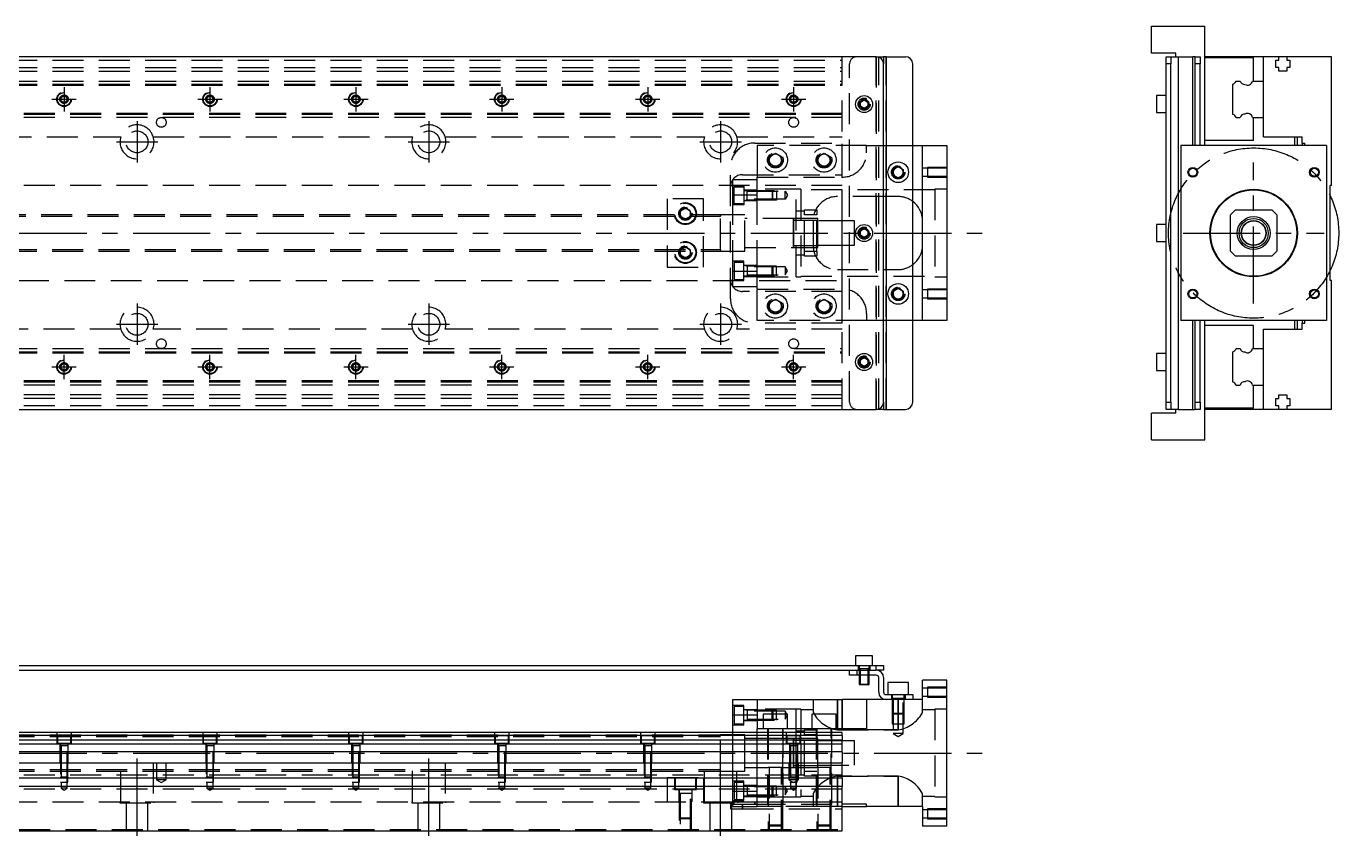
# Model space of a CAD drawing. Extents: x -13 to 1041, y -281 to 87.
# Drawn here: x 501 to 1041, y -248 to 85 of the extents above; entities that cross this region are included whole.
import ezdxf

# ---------------------------------------------------------------- set-up
doc = ezdxf.new("R2010")
doc.units = 0
doc.linetypes.add('CENTER', pattern=[50.8, 31.75, -6.35, 6.35, -6.35])
doc.linetypes.add('DASHED', pattern=[19.05, 12.7, -6.35])
doc.layers.get('0').update_dxf_attribs({"linetype": 'CONTINUOUS'})
doc.layers.add('CENTER', color=1, linetype='CENTER')

msp = doc.modelspace()

# ---------------------------------------------------------------- linework, layer by layer
at = {"color": 7, "linetype": 'CONTINUOUS'}
for p, q in [((964.16, 74), (964.16, 85)), ((964.16, 85), (986.16, 85)), ((986.16, 36), (986.16, 85)), ((851, 72.5), (3, 72.5)), ((851, 72.5), (854, 72.5)), ((854, 72.5), (854, 69.5)), ((855, 72.5), (854, 72.5)), ((855, 72.5), (855, -72.5)), ((855, 72.5), (863, 72.5)), ((974.16, 74), (964.16, 74)), ((970.16, 72.5), (972.16, 72.5)), ((970.16, 69.5), (970.16, 72.5)), ((972.16, 72.5), (975.16, 72.5)), ((972.16, 72.5), (972.16, 69.5)), ((974.16, 72.5), (974.16, 74)), ((975.16, 72.5), (975.16, -72.5)), ((975.16, 72.5), (981.16, 72.5)), ((981.16, 36), (981.16, 72.5)), ((982.16, 72.5), (981.16, 72.5)), ((982.16, 72.5), (984.16, 72.5)), ((982.16, 69.5), (982.16, 72.5)), ((984.16, 72.5), (984.16, 69.5)), ((1010.16, 72.5), (986.16, 72.5)), ((1006.16, 72), (986.16, 72)), ((1006.16, 62.5), (1006.16, 72)), ((1010.16, 62.5), (1010.16, 72.5)), ((1016.46, 72.5), (1010.16, 72.5)), ((1015.31, 71), (1016.46, 71)), ((1015.31, 68), (1015.31, 71)), ((1019.86, 72.5), (1016.46, 72.5)), ((1016.46, 71), (1016.46, 72.5)), ((1019.86, 72.5), (1019.86, 71)), ((1038.16, 72.5), (1019.86, 72.5)), ((1019.86, 71), (1021.01, 71)), ((1021.01, 71), (1021.01, 68)), ((1038.16, 19.5), (1038.16, 72.5)), ((854, -69.5), (854, 69.5)), ((866, -69.5), (866, 69.5)), ((972.16, 69.5), (970.16, 69.5)), ((970.16, -69.5), (970.16, 69.5)), ((972.16, -69.5), (972.16, 69.5)), ((984.16, 69.5), (982.16, 69.5)), ((982.16, 36), (982.16, 69.5)), ((984.16, 36), (984.16, 69.5)), ((1016.46, 68), (1015.31, 68)), ((1016.46, 66.5), (1016.46, 68)), ((1019.86, 66.5), (1016.46, 66.5)), ((1019.86, 68), (1019.86, 66.5)), ((1021.01, 68), (1019.86, 68)), ((997.66, 48.752272), (997.66, 61.247728)), ((998.912272, 62.5), (1000.68668, 62.5)), ((1005.637372, 62.5), (1010.16, 62.5)), ((1010.16, 47.5), (1010.16, 62.5)), ((1010.16, 47.5), (1010.16, 62.5)), ((844.5, 53.866026), (846, 54.73205)), ((846, 54.73205), (847.5, 53.866026)), ((966.16, 56.5), (966.16, 53)), ((970.16, 56.5), (966.16, 56.5)), ((844.5, 52.133974), (844.5, 53.866026)), ((846, 51.26795), (844.5, 52.133974)), ((847.5, 52.133974), (846, 51.26795)), ((847.5, 53.866026), (847.5, 52.133974)), ((966.16, 53), (966.16, 49.5)), ((966.16, 49.5), (970.16, 49.5)), ((998.912272, 47.5), (1000.68668, 47.5)), ((1005.637372, 47.5), (1010.16, 47.5)), ((1006.16, 38), (1006.16, 47.5)), ((1010.16, 39.5), (1010.16, 47.5)), ((1006.16, 38), (986.16, 38)), ((1010.16, 39.5), (1026.16, 39.5)), ((1023.16, 36), (1023.16, 39.5)), ((1024.16, 36), (1024.16, 39.5)), ((1026.16, 37), (1026.16, 39.5)), ((866, 36), (870, 36)), ((870, -36), (870, 36)), ((870, 36), (880, 36)), ((880, 36), (880, -36)), ((976.16, 36), (976.16, -36)), ((1036.16, 36), (976.16, 36)), ((1026.16, 37), (1027.16, 37)), ((1026.16, 37), (1026.16, 36)), ((1027.16, 36), (1027.16, 37)), ((1036.16, 36), (1036.16, -36)), ((858, 26.1547), (860, 27.309402)), ((860, 27.309402), (862, 26.1547)), ((858, 23.8453), (858, 26.1547)), ((860, 22.690598), (858, 23.8453)), ((862, 23.8453), (860, 22.690598)), ((862, 26.1547), (862, 23.8453)), ((1038.16, 19.5), (1037.66, 19.5)), ((1037.66, -19.5), (1037.66, 19.5)), ((998.66, 9.5), (996.66, 7.5)), ((996.66, -7.5), (996.66, 7.5)), ((998.66, 9.5), (1013.66, 9.5)), ((1015.66, 7.5), (1013.66, 9.5)), ((1015.66, 7.5), (1015.66, -7.5)), ((844.5, 0.866026), (846, 1.73205)), ((844.5, -0.866026), (844.5, 0.866026)), ((846, 1.73205), (847.5, 0.866026)), ((847.5, 0.866026), (847.5, -0.866026)), ((966.16, 3.5), (966.16, 0)), ((970.16, 3.5), (966.16, 3.5)), ((966.16, 0), (966.16, -3.5)), ((846, -1.73205), (844.5, -0.866026)), ((847.5, -0.866026), (846, -1.73205)), ((966.16, -3.5), (970.16, -3.5)), ((996.66, -7.5), (998.66, -9.5)), ((1013.66, -9.5), (998.66, -9.5)), ((1013.66, -9.5), (1015.66, -7.5)), ((1038.16, -19.5), (1037.66, -19.5)), ((1038.16, -72.5), (1038.16, -19.5)), ((858, -23.8453), (860, -22.690598)), ((858, -26.1547), (858, -23.8453)), ((860, -27.309402), (858, -26.1547)), ((860, -22.690598), (862, -23.8453)), ((862, -26.1547), (860, -27.309402)), ((862, -23.8453), (862, -26.1547)), ((870, -36), (866, -36)), ((880, -36), (870, -36)), ((1036.16, -36), (976.16, -36)), ((981.16, -72.5), (981.16, -36)), ((982.16, -69.5), (982.16, -36)), ((984.16, -69.5), (984.16, -36)), ((986.16, -85), (986.16, -36)), ((1023.16, -39.5), (1023.16, -36)), ((1024.16, -39.5), (1024.16, -36)), ((1026.16, -36), (1026.16, -37)), ((1026.16, -39.5), (1026.16, -37)), ((1026.16, -37), (1027.16, -37)), ((1027.16, -37), (1027.16, -36)), ((1006.16, -38), (986.16, -38)), ((1006.16, -47.5), (1006.16, -38)), ((1010.16, -47.5), (1010.16, -39.5)), ((1010.16, -39.5), (1026.16, -39.5)), ((998.912272, -47.5), (1000.68668, -47.5)), ((1005.637372, -47.5), (1010.16, -47.5)), ((1010.16, -62.5), (1010.16, -47.5)), ((1010.16, -62.5), (1010.16, -47.5)), ((844.5, -52.133974), (846, -51.26795)), ((844.5, -53.866026), (844.5, -52.133974)), ((846, -54.73205), (844.5, -53.866026)), ((846, -51.26795), (847.5, -52.133974)), ((847.5, -53.866026), (846, -54.73205)), ((847.5, -52.133974), (847.5, -53.866026)), ((966.16, -49.5), (966.16, -53)), ((970.16, -49.5), (966.16, -49.5)), ((966.16, -53), (966.16, -56.5)), ((997.66, -61.247728), (997.66, -48.752272)), ((966.16, -56.5), (970.16, -56.5)), ((998.912272, -62.5), (1000.68668, -62.5)), ((1005.637372, -62.5), (1010.16, -62.5)), ((1006.16, -72), (1006.16, -62.5)), ((1010.16, -72.5), (1010.16, -62.5)), ((854, -69.5), (854, -72.5)), ((970.16, -69.5), (972.16, -69.5)), ((970.16, -72.5), (970.16, -69.5)), ((972.16, -69.5), (972.16, -72.5)), ((982.16, -69.5), (984.16, -69.5)), ((982.16, -72.5), (982.16, -69.5)), ((984.16, -69.5), (984.16, -72.5)), ((1015.31, -71), (1015.31, -68)), ((1015.31, -68), (1016.46, -68)), ((1016.46, -68), (1016.46, -66.5)), ((1016.46, -66.5), (1019.86, -66.5)), ((1019.86, -66.5), (1019.86, -68)), ((1019.86, -68), (1021.01, -68)), ((1021.01, -68), (1021.01, -71)), ((3, -72.5), (851, -72.5)), ((854, -72.5), (851, -72.5)), ((854, -72.5), (855, -72.5)), ((855, -72.5), (863, -72.5)), ((964.16, -85), (964.16, -74)), ((974.16, -74), (964.16, -74)), ((972.16, -72.5), (970.16, -72.5)), ((975.16, -72.5), (972.16, -72.5)), ((974.16, -74), (974.16, -72.5)), ((975.16, -72.5), (981.16, -72.5)), ((981.16, -72.5), (982.16, -72.5)), ((984.16, -72.5), (982.16, -72.5)), ((1006.16, -72), (986.16, -72)), ((1010.16, -72.5), (986.16, -72.5)), ((1016.46, -72.5), (1010.16, -72.5)), ((1016.46, -71), (1015.31, -71)), ((1016.46, -72.5), (1016.46, -71)), ((1019.86, -72.5), (1016.46, -72.5)), ((1019.86, -71), (1019.86, -72.5)), ((1021.01, -71), (1019.86, -71)), ((1038.16, -72.5), (1019.86, -72.5)), ((964.16, -85), (986.16, -85)), ((477, -177.72), (851, -177.72)), ((849.5, -173.72), (842.5, -173.72)), ((842.5, -173.72), (842.5, -177.72)), ((849.5, -177.72), (849.5, -173.72)), ((851, -179.72), (851, -177.72)), ((851, -177.72), (854, -177.72)), ((854, -177.72), (854, -179.72)), ((477, -179.72), (843, -179.72)), ((840, -181.72), (840, -179.72)), ((843, -181.72), (840, -181.72)), ((843, -179.72), (843, -181.72)), ((843, -179.72), (851, -179.72)), ((843, -179.72), (851, -179.72)), ((851, -181.72), (843, -181.72)), ((844, -181.72), (844, -185.37)), ((844.35, -181.72), (844.35, -185.72)), ((847.65, -185.72), (847.65, -181.72)), ((848, -185.37), (848, -181.72)), ((854, -179.72), (851, -179.72)), ((852, -188.72), (852, -182.72)), ((854, -182.72), (854, -188.72)), ((844, -185.37), (848, -185.37)), ((844, -185.37), (844.35, -185.72)), ((847.65, -185.72), (844.35, -185.72)), ((847.65, -185.72), (848, -185.37)), ((864.25, -184.72), (855.75, -184.72)), ((855.75, -184.72), (855.75, -189.72)), ((864.25, -189.72), (864.25, -184.72)), ((870, -191.72), (870, -183.72)), ((880, -183.72), (870, -183.72)), ((880, -243.72), (880, -183.72)), ((792, -191.72), (802, -191.72)), ((792, -198.067524), (792, -191.72)), ((802, -191.72), (802, -203.72)), ((802, -191.72), (837, -191.72)), ((837, -203.72), (837, -191.72)), ((847, -191.72), (837, -191.72)), ((855, -191.72), (847, -191.72)), ((847, -191.72), (847, -203.72)), ((855, -189.72), (863, -189.72)), ((863, -191.72), (855, -191.72)), ((863, -191.72), (863, -189.72)), ((863, -189.72), (866, -189.72)), ((866, -191.72), (863, -191.72)), ((866, -189.72), (866, -191.72)), ((870, -191.72), (866, -191.72)), ((792, -198.067524), (802, -198.067524)), ((792, -205.22), (792, -198.067524)), ((814.5, -197.72), (804.5, -197.72)), ((804.5, -197.72), (804.5, -203.72)), ((814.5, -203.72), (814.5, -197.72)), ((834.5, -197.72), (824.5, -197.72)), ((824.5, -197.72), (824.5, -203.72)), ((834.5, -203.72), (834.5, -197.72)), ((802, -205.22), (802, -203.72)), ((847, -203.72), (802, -203.72)), ((837, -205.22), (472.5, -205.22)), ((837, -206.472272), (472.5, -206.472272)), ((472.5, -208.24668), (837, -208.24668)), ((837, -210.143076), (472.5, -210.143076)), ((817, -209.72), (817, -208.02)), ((818, -208.595), (817, -208.595)), ((817, -210.72), (817, -209.72)), ((819.75, -208.595), (818, -208.595)), ((821.5, -208.595), (819.75, -208.595)), ((826.5, -208.595), (821.5, -208.595)), ((827, -208.595), (826.5, -208.595)), ((837, -206.472272), (837, -205.22)), ((837, -206.472272), (837, -208.24668)), ((837, -210.143076), (837, -208.24668)), ((837, -213.197372), (837, -210.143076)), ((837, -213.197372), (472.5, -213.197372)), ((817, -213.519946), (817, -210.72)), ((817, -219.720006), (817, -213.519946)), ((837, -213.197372), (837, -217.72)), ((17, -217.72), (837, -217.72)), ((817, -218.845), (827, -218.845)), ((837, -224.02), (837, -217.72)), ((837, -224.02), (17, -224.02)), ((837, -224.02), (837, -227.42)), ((837, -227.42), (17, -227.42)), ((837, -245.72), (837, -227.42)), ((847, -234.72), (837, -234.72)), ((837, -235.72), (847, -235.72)), ((847, -235.72), (847, -234.72)), ((870, -235.72), (847, -235.72)), ((870, -235.72), (870, -243.72)), ((17, -245.72), (837, -245.72)), ((880, -243.72), (870, -243.72))]:
    msp.add_line(p, q, dxfattribs=at)
at = {"color": 3, "linetype": 'DASHED'}
for p, q in [((17, 71), (837, 71)), ((837, -72.5), (837, 72.5)), ((851, -72.5), (851, 72.5)), ((851, 72.5), (851, -72.5)), ((852, -72.5), (852, 72.5)), ((855, -72.5), (855, 72.5)), ((17, 68), (837, 68)), ((17, 66.5), (837, 66.5)), ((840, -69.5), (840, 69.5)), ((17, 62.5), (837, 62.5)), ((17, 61.247728), (837, 61.247728)), ((17, 61.1147), (837, 61.1147)), ((17, 61.1), (837, 61.1)), ((17, 60.8), (837, 60.8)), ((515.5, 55), (515.52041, 55.24661)), ((515.75, 55.721688), (517, 56.443376)), ((515.75, 54.278312), (515.75, 55.721688)), ((517, 53.556624), (515.75, 54.278312)), ((517, 56.443376), (518.25, 55.721688)), ((518.25, 54.278312), (517, 53.556624)), ((518.25, 55.721688), (518.25, 54.278312)), ((575.5, 55), (575.52041, 55.24661)), ((575.75, 55.721688), (577, 56.443376)), ((575.75, 54.278312), (575.75, 55.721688)), ((577, 53.556624), (575.75, 54.278312)), ((577, 56.443376), (578.25, 55.721688)), ((578.25, 54.278312), (577, 53.556624)), ((578.25, 55.721688), (578.25, 54.278312)), ((635.5, 55), (635.52041, 55.24661)), ((635.75, 55.721688), (637, 56.443376)), ((635.75, 54.278312), (635.75, 55.721688)), ((637, 53.556624), (635.75, 54.278312)), ((637, 56.443376), (638.25, 55.721688)), ((638.25, 54.278312), (637, 53.556624)), ((638.25, 55.721688), (638.25, 54.278312)), ((695.5, 55), (695.52041, 55.24661)), ((695.75, 55.721688), (697, 56.443376)), ((695.75, 54.278312), (695.75, 55.721688)), ((697, 53.556624), (695.75, 54.278312)), ((697, 56.443376), (698.25, 55.721688)), ((698.25, 54.278312), (697, 53.556624)), ((698.25, 55.721688), (698.25, 54.278312)), ((755.75, 55.721688), (757, 56.443376)), ((755.75, 54.278312), (755.75, 55.721688)), ((757, 53.556624), (755.75, 54.278312)), ((757, 56.443376), (758.25, 55.721688)), ((758.25, 54.278312), (757, 53.556624)), ((758.25, 55.721688), (758.25, 54.278312)), ((758.477374, 55.25955), (758.5, 55)), ((815.75, 55.721688), (817, 56.443376)), ((815.75, 54.278312), (815.75, 55.721688)), ((817, 53.556624), (815.75, 54.278312)), ((817, 56.443376), (818.25, 55.721688)), ((818.25, 54.278312), (817, 53.556624)), ((818.25, 55.721688), (818.25, 54.278312)), ((818.477374, 55.25955), (818.5, 55)), ((837, 49.2), (17, 49.2)), ((837, 48.9), (17, 48.9)), ((837, 48.8853), (17, 48.8853)), ((837, 48.752272), (17, 48.752272)), ((844, 53), (844.030168, 53.346066)), ((837, 47.5), (17, 47.5)), ((433.708204, 39.5), (540.291796, 39.5)), ((553.708204, 39.5), (660.291796, 39.5)), ((673.708204, 39.5), (780.291796, 39.5)), ((793.708204, 39.5), (837, 39.5)), ((801, 37), (837, 37)), ((802, 36), (802, 23)), ((847, 36), (802, 36)), ((807, 31.443376), (809.5, 32.886752)), ((809.5, 32.886752), (812, 31.443376)), ((827, 31.443376), (829.5, 32.886752)), ((829.5, 32.886752), (832, 31.443376)), ((837, 24), (837, 37)), ((847, 33), (847, 36)), ((847, 36), (854, 36)), ((854, 36), (866, 36)), ((791, -27), (791, 27)), ((807, 28.556624), (807, 31.443376)), ((809.5, 27.113248), (807, 28.556624)), ((812, 28.556624), (809.5, 27.113248)), ((812, 31.443376), (812, 28.556624)), ((812.477798, 30.364306), (812.5, 30)), ((827, 28.556624), (827, 31.443376)), ((829.5, 27.113248), (827, 28.556624)), ((832, 28.556624), (829.5, 27.113248)), ((832, 31.443376), (832, 28.556624)), ((832.477798, 30.364306), (832.5, 30)), ((872, 26.999994), (872, 23.000006)), ((880, 26.999994), (872, 26.999994)), ((792, 15.652476), (792, 22)), ((792, 22), (802, 22)), ((796, 24), (837, 24)), ((802, 15.652476), (802, 23)), ((802, 23), (837, 23)), ((802, 15.652476), (802, 22)), ((837, 5), (837, 24)), ((857.5, 25), (857.52689, 25.365682)), ((872, 26.65), (870, 26.65)), ((870, 23.35), (872, 23.35)), ((880, 26.65), (872, 26.65)), ((872, 23.35), (880, 23.35)), ((872, 23.000006), (880, 23.000006)), ((837, 19.5), (78.969694, 19.5)), ((792, 19.55635), (796.5, 19.55635)), ((792.5, 12.05635), (792.5, 19.05635)), ((792.5, 19.05635), (796.5, 19.05635)), ((796.5, 19.55635), (796.5, 11.55635)), ((796.5, 17.80635), (802, 17.80635)), ((796.5, 17.556359), (810, 17.556344)), ((797.9, 13.556344), (797.9, 17.556354)), ((797.9, 17.20635), (813.5, 17.20635)), ((818, 18), (802, 18)), ((818, 18), (802, 18)), ((808.15, 17.55635), (808.15, 13.55635)), ((808.15, 17.55635), (808.5, 17.20635)), ((808.5, 13.90635), (808.5, 17.20635)), ((810, 17.556344), (810, 13.556354)), ((813.5, 13.90635), (813.5, 17.20635)), ((813.5, 17.20635), (814.452628, 15.55635)), ((818, -18), (818, 18)), ((820, 18), (818, 18)), ((820, 18), (820, -18)), ((875, 17.75), (820, 17.75)), ((875, 18), (875, -18)), ((880, 18), (875, 18)), ((780, 14), (765, 14)), ((765, 14), (765, -14)), ((780, -14), (780, 14)), ((792, -15.652476), (792, 15.652476)), ((792, 15.652476), (802, 15.652476)), ((796.5, 11.55635), (792, 11.55635)), ((796.5, 12.05635), (792.5, 12.05635)), ((810, 13.556354), (796.5, 13.556339)), ((802, 13.30635), (796.5, 13.30635)), ((813.5, 13.90635), (797.9, 13.90635)), ((802, -15.652476), (802, 15.652476)), ((802, -15.652476), (802, 15.652476)), ((808.5, 13.90635), (808.15, 13.55635)), ((814.452628, 15.55635), (813.5, 13.90635)), ((854, 15), (835, 15)), ((860, 15), (854, 15)), ((787.005, 7.5), (455, 7.5)), ((787, 6.75), (455, 6.75)), ((770.5, 9.1547), (772.5, 10.309402)), ((770.5, 6.8453), (770.5, 9.1547)), ((772.5, 5.690598), (770.5, 6.8453)), ((772.5, 10.309402), (774.5, 9.1547)), ((774.5, 6.8453), (772.5, 5.690598)), ((774.5, 9.1547), (774.5, 6.8453)), ((774.983582, 8.286038), (775, 8)), ((792, 7.5), (786.995, 7.5)), ((787, -7.500006), (787, 7.500006)), ((787, 6.75), (787, 7.500006)), ((787, 6.951128), (787, 7.5)), ((787, 7.5), (787, 6.951128)), ((787, -6.951128), (787, 6.951128)), ((787, -6.75), (787, 6.75)), ((797, 7.5), (792, 7.5)), ((797, -7.5), (797, 7.5)), ((797, -7.5), (797, 7.5)), ((817.005, 6), (797, 6)), ((816.995, 6), (797, 6)), ((826.5, 6), (816.995, 6)), ((817.005, 6), (816.995, 6)), ((817, -6.000006), (817, 6.000006)), ((817, 5.125), (817, 6.000006)), ((817, 5.325034), (817, 6)), ((817, 6), (817, -5.999164)), ((826.5, 6), (817.005, 6)), ((821.5, 9), (818, 9)), ((821.5, 9.5), (826.5, 9.5)), ((821.5, 7.5), (821.5, 9.5)), ((821.5, -7.5), (821.5, 7.5)), ((826.5, 7.5), (821.5, 7.5)), ((826.5, 9.5), (826.5, 7.5)), ((826.5, -7.5), (826.5, 7.5)), ((827, 6), (826.5, 6)), ((827, -6), (827, 6)), ((817, 5.125), (817, -5.125)), ((827, 5.125), (817, 5.125)), ((825, 5), (825, -5)), ((840, 5), (827, 5)), ((837, -5), (837, 5)), ((842, 5), (840, 5)), ((842, -5), (842, 5)), ((847.973226, 0.326156), (848, 0)), ((817, -6.000006), (817, -5.125)), ((817, -5.125), (827, -5.125)), ((817, -6), (817, -5.325218)), ((827, -5), (840, -5)), ((837, -24), (837, -5)), ((840, -5), (842, -5)), ((455, -6.75), (787, -6.75)), ((455, -7.5), (787.005, -7.5)), ((770, -8), (770.018502, -7.696412)), ((770.5, -6.8453), (772.5, -5.690598)), ((770.5, -9.1547), (770.5, -6.8453)), ((772.5, -10.309402), (770.5, -9.1547)), ((772.5, -5.690598), (774.5, -6.8453)), ((774.5, -9.1547), (772.5, -10.309402)), ((774.5, -6.8453), (774.5, -9.1547)), ((786.995, -7.5), (792, -7.5)), ((787, -7.500006), (787, -6.75)), ((787, -7.5), (787, -6.951128)), ((787, -6.951128), (787, -7.5)), ((792, -7.5), (797, -7.5)), ((797, -6), (817.005, -6)), ((797, -6), (816.995, -6)), ((816.995, -6), (826.5, -6)), ((816.995, -6), (817.005, -6)), ((817, -5.999164), (817, -6)), ((817.005, -6), (826.5, -6)), ((818, -9), (821.5, -9)), ((821.5, -7.5), (826.5, -7.5)), ((821.5, -9.5), (821.5, -7.5)), ((826.5, -9.5), (821.5, -9.5)), ((826.5, -6), (827, -6)), ((826.5, -7.5), (826.5, -9.5)), ((765, -14), (780, -14)), ((796.5, -11.55635), (792, -11.55635)), ((792, -15.652476), (802, -15.652476)), ((792, -22), (792, -15.652476)), ((792.5, -12.05635), (792.5, -19.05635)), ((796.5, -12.05635), (792.5, -12.05635)), ((796.5, -19.55635), (796.5, -11.55635)), ((802, -13.30635), (796.5, -13.30635)), ((810, -13.556354), (796.5, -13.556339)), ((797.9, -13.556344), (797.9, -17.556354)), ((813.5, -13.90635), (797.9, -13.90635)), ((802, -22), (802, -15.652476)), ((802, -23), (802, -15.652476)), ((808.15, -17.55635), (808.15, -13.55635)), ((808.5, -13.90635), (808.15, -13.55635)), ((808.5, -13.90635), (808.5, -17.20635)), ((810, -17.556344), (810, -13.556354)), ((813.5, -13.90635), (813.5, -17.20635)), ((814.452628, -15.55635), (813.5, -13.90635)), ((813.5, -17.20635), (814.452628, -15.55635)), ((835, -15), (854, -15)), ((854, -15), (860, -15)), ((78.969694, -19.5), (837, -19.5)), ((792, -19.55635), (796.5, -19.55635)), ((792.5, -19.05635), (796.5, -19.05635)), ((796.5, -17.556359), (810, -17.556344)), ((796.5, -17.80635), (802, -17.80635)), ((797.9, -17.20635), (813.5, -17.20635)), ((802, -18), (818, -18)), ((802, -18), (818, -18)), ((808.15, -17.55635), (808.5, -17.20635)), ((818, -18), (820, -18)), ((820, -17.75), (875, -17.75)), ((875, -18), (880, -18)), ((792, -22), (802, -22)), ((837, -24), (796, -24)), ((802, -23), (837, -23)), ((802, -36), (802, -23)), ((837, -37), (837, -24)), ((857.5, -25), (857.52689, -24.634318)), ((872, -23.35), (870, -23.35)), ((870, -26.65), (872, -26.65)), ((872, -23.000006), (872, -26.999994)), ((880, -23.000006), (872, -23.000006)), ((880, -23.35), (872, -23.35)), ((872, -26.65), (880, -26.65)), ((807, -28.556624), (809.5, -27.113248)), ((807, -31.443376), (807, -28.556624)), ((809.5, -32.886752), (807, -31.443376)), ((809.5, -27.113248), (812, -28.556624)), ((812, -31.443376), (809.5, -32.886752)), ((812, -28.556624), (812, -31.443376)), ((812.477798, -29.635694), (812.5, -30)), ((826.5, -30), (826.520026, -29.653944)), ((827, -28.556624), (829.5, -27.113248)), ((827, -31.443376), (827, -28.556624)), ((829.5, -32.886752), (827, -31.443376)), ((829.5, -27.113248), (832, -28.556624)), ((832, -31.443376), (829.5, -32.886752)), ((832, -28.556624), (832, -31.443376)), ((872, -26.999994), (880, -26.999994)), ((837, -37), (801, -37)), ((847, -36), (802, -36)), ((847, -33), (847, -36)), ((854, -36), (847, -36)), ((866, -36), (854, -36)), ((540.291796, -39.5), (433.708204, -39.5)), ((660.291796, -39.5), (553.708204, -39.5)), ((780.291796, -39.5), (673.708204, -39.5)), ((837, -39.5), (793.708204, -39.5)), ((17, -47.5), (837, -47.5)), ((17, -48.752272), (837, -48.752272)), ((17, -48.8853), (837, -48.8853)), ((17, -48.9), (837, -48.9)), ((17, -49.2), (837, -49.2)), ((515.75, -54.278312), (517, -53.556624)), ((517, -53.556624), (518.25, -54.278312)), ((575.75, -54.278312), (577, -53.556624)), ((577, -53.556624), (578.25, -54.278312)), ((635.75, -54.278312), (637, -53.556624)), ((637, -53.556624), (638.25, -54.278312)), ((695.75, -54.278312), (697, -53.556624)), ((697, -53.556624), (698.25, -54.278312)), ((755.75, -54.278312), (757, -53.556624)), ((757, -53.556624), (758.25, -54.278312)), ((815.75, -54.278312), (817, -53.556624)), ((817, -53.556624), (818.25, -54.278312)), ((844, -53), (844.030168, -52.653934)), ((515.75, -55.721688), (515.75, -54.278312)), ((517, -56.443376), (515.75, -55.721688)), ((518.25, -55.721688), (517, -56.443376)), ((518.25, -54.278312), (518.25, -55.721688)), ((518.477374, -54.74045), (518.5, -55)), ((575.75, -55.721688), (575.75, -54.278312)), ((577, -56.443376), (575.75, -55.721688)), ((578.25, -55.721688), (577, -56.443376)), ((578.25, -54.278312), (578.25, -55.721688)), ((578.477374, -54.74045), (578.5, -55)), ((635.75, -55.721688), (635.75, -54.278312)), ((637, -56.443376), (635.75, -55.721688)), ((638.25, -55.721688), (637, -56.443376)), ((638.25, -54.278312), (638.25, -55.721688)), ((638.477374, -54.74045), (638.5, -55)), ((695.75, -55.721688), (695.75, -54.278312)), ((697, -56.443376), (695.75, -55.721688)), ((698.25, -55.721688), (697, -56.443376)), ((698.25, -54.278312), (698.25, -55.721688)), ((698.477374, -54.74045), (698.5, -55)), ((755.75, -55.721688), (755.75, -54.278312)), ((757, -56.443376), (755.75, -55.721688)), ((758.25, -55.721688), (757, -56.443376)), ((758.25, -54.278312), (758.25, -55.721688)), ((758.477374, -54.74045), (758.5, -55)), ((815.75, -55.721688), (815.75, -54.278312)), ((817, -56.443376), (815.75, -55.721688)), ((818.25, -55.721688), (817, -56.443376)), ((818.25, -54.278312), (818.25, -55.721688)), ((818.477374, -54.74045), (818.5, -55)), ((837, -60.8), (17, -60.8)), ((837, -61.1), (17, -61.1)), ((837, -61.1147), (17, -61.1147)), ((837, -61.247728), (17, -61.247728)), ((837, -62.5), (17, -62.5)), ((837, -66.5), (17, -66.5)), ((837, -68), (17, -68)), ((837, -71), (17, -71)), ((843.5, -177.72), (843.5, -179.72)), ((844, -177.72), (844, -181.72)), ((848, -181.72), (848, -177.72)), ((848.5, -179.72), (848.5, -177.72)), ((840, -179.72), (843, -179.72)), ((848.000006, -179.12), (843.999994, -179.12)), ((844.000006, -179.72), (844.000006, -181.72)), ((844.35, -179.12), (844.35, -181.72)), ((847.65, -181.72), (847.65, -179.12)), ((847.999994, -181.72), (847.999994, -179.72)), ((872, -187.07), (870, -187.07)), ((872, -186.720006), (872, -190.719994)), ((880, -186.720006), (872, -186.720006)), ((880, -187.07), (872, -187.07)), ((796.5, -194.16365), (792, -194.16365)), ((796.5, -202.16365), (796.5, -194.16365)), ((825, -191.72), (825, -196.688778)), ((835, -204.229874), (835, -191.72)), ((835, -191.72), (835, -203.72)), ((837, -191.72), (837, -203.72)), ((857.25, -189.72), (857.25, -191.72)), ((862.500006, -191.32), (857.499994, -191.32)), ((857.499995, -189.72), (857.500006, -201.72)), ((857.9, -191.32), (857.9, -205.72)), ((860, -191.72), (860, -204.229874)), ((860, -204.229874), (860, -191.72)), ((862.1, -205.72), (862.1, -191.32)), ((862.499994, -201.72), (862.500005, -189.72)), ((862.75, -191.72), (862.75, -189.72)), ((870, -190.37), (872, -190.37)), ((870, -196.688778), (870, -191.72)), ((872, -190.37), (880, -190.37)), ((872, -190.719994), (880, -190.719994)), ((792.5, -194.66365), (792.5, -198.16365)), ((796.5, -194.66365), (792.5, -194.66365)), ((792.5, -198.16365), (792.5, -201.66365)), ((802, -195.91365), (796.5, -195.91365)), ((810, -196.163656), (796.5, -196.163641)), ((797.9, -196.163643), (797.9, -200.163659)), ((813.5, -196.51365), (797.9, -196.51365)), ((818, -195.72), (802, -195.72)), ((808.15, -198.16365), (808.15, -196.16365)), ((808.5, -196.51365), (808.15, -196.16365)), ((808.15, -200.16365), (808.15, -198.16365)), ((808.5, -196.51365), (808.5, -198.16365)), ((808.5, -198.16365), (808.5, -199.81365)), ((810, -200.163646), (810, -196.163656)), ((813.5, -196.51365), (813.5, -199.81365)), ((814.452628, -198.16365), (813.5, -196.51365)), ((813.5, -199.81365), (814.452628, -198.16365)), ((818, -203.72), (818, -195.72)), ((820, -195.72), (818, -195.72)), ((820, -195.72), (820, -205.22)), ((825, -195.97), (820, -195.97)), ((825, -196.688778), (825.034792, -196.9557)), ((825.034792, -196.9557), (825.13642, -197.261226)), ((857.5, -197.32), (862.5, -197.32)), ((857.5, -197.32), (857.9, -197.72)), ((862.1, -197.72), (857.9, -197.72)), ((862.1, -197.72), (862.5, -197.32)), ((869.823178, -197.354328), (869.954746, -196.99671)), ((869.954746, -196.99671), (870, -196.688778)), ((875, -195.97), (870, -195.97)), ((875, -195.72), (875, -231.72)), ((880, -195.72), (875, -195.72)), ((792, -202.16365), (796.5, -202.16365)), ((792.5, -201.66365), (796.5, -201.66365)), ((796.5, -200.163661), (810, -200.163646)), ((796.5, -200.41365), (802, -200.41365)), ((797.9, -199.81365), (813.5, -199.81365)), ((806.25, -203.72), (806.25, -234.72)), ((806.500006, -203.72), (806.500006, -245.72)), ((808.15, -200.16365), (808.5, -199.81365)), ((812.499994, -245.72), (812.499994, -203.72)), ((812.75, -234.72), (812.75, -203.72)), ((818, -205.22), (818, -203.72)), ((821.5, -204.72), (818, -204.72)), ((821.5, -204.22), (826.5, -204.22)), ((821.5, -205.22), (821.5, -204.22)), ((826.25, -203.72), (826.25, -234.72)), ((826.500006, -203.72), (826.500006, -245.72)), ((832.499994, -245.72), (832.499994, -203.72)), ((832.75, -234.72), (832.75, -203.72)), ((835, -203.72), (835, -204.229874)), ((835, -204.229874), (860, -204.229874)), ((860, -204.229874), (835, -204.229874)), ((857.500006, -201.72), (862.499994, -201.72)), ((54, -206.22), (787, -206.22)), ((54, -206.97), (787, -206.97)), ((514, -205.22), (514, -209.72)), ((514, -209.72), (520, -209.72)), ((519.75, -206.72), (514.25, -206.72)), ((514.25, -206.72), (514.25, -209.72)), ((515.25, -209.72), (515.25, -217.72)), ((515.500006, -209.72), (515.500006, -225.72)), ((518.499994, -225.72), (518.499994, -209.72)), ((518.75, -217.72), (518.75, -209.72)), ((519.75, -209.72), (519.75, -206.72)), ((520, -209.72), (520, -205.22)), ((574, -205.22), (574, -209.72)), ((574, -209.72), (580, -209.72)), ((579.75, -206.72), (574.25, -206.72)), ((574.25, -206.72), (574.25, -209.72)), ((575.25, -209.72), (575.25, -217.72)), ((575.500006, -209.72), (575.500006, -225.72)), ((578.499994, -225.72), (578.499994, -209.72)), ((578.75, -217.72), (578.75, -209.72)), ((579.75, -209.72), (579.75, -206.72)), ((580, -209.72), (580, -205.22)), ((634, -205.22), (634, -209.72)), ((634, -209.72), (640, -209.72)), ((639.75, -206.72), (634.25, -206.72)), ((634.25, -206.72), (634.25, -209.72)), ((635.25, -209.72), (635.25, -217.72)), ((635.500006, -209.72), (635.500006, -225.72)), ((638.499994, -225.72), (638.499994, -209.72)), ((638.75, -217.72), (638.75, -209.72)), ((639.75, -209.72), (639.75, -206.72)), ((640, -209.72), (640, -205.22)), ((694, -205.22), (694, -209.72)), ((694, -209.72), (700, -209.72)), ((699.75, -206.72), (694.25, -206.72)), ((694.25, -206.72), (694.25, -209.72)), ((695.25, -209.72), (695.25, -217.72)), ((695.500006, -209.72), (695.500006, -225.72)), ((698.499994, -225.72), (698.499994, -209.72)), ((698.75, -217.72), (698.75, -209.72)), ((699.75, -209.72), (699.75, -206.72)), ((700, -209.72), (700, -205.22)), ((754, -205.22), (754, -209.72)), ((754, -209.72), (760, -209.72)), ((759.75, -206.72), (754.25, -206.72)), ((754.25, -206.72), (754.25, -209.72)), ((755.25, -209.72), (755.25, -217.72)), ((755.500006, -209.72), (755.500006, -225.72)), ((758.499994, -225.72), (758.499994, -209.72)), ((758.75, -217.72), (758.75, -209.72)), ((759.75, -209.72), (759.75, -206.72)), ((760, -209.72), (760, -205.22)), ((787, -206.22), (786.995, -206.22)), ((787, -221.22), (787, -206.22)), ((787.005, -206.22), (787, -206.22)), ((792, -206.22), (787, -206.22)), ((792, -217.72), (792, -205.22)), ((797, -206.22), (792, -206.22)), ((797, -213.72), (797, -206.22)), ((802, -207.72), (797, -207.72)), ((802, -217.72), (802, -205.22)), ((806.5, -207.72), (802, -207.72)), ((812.5, -207.72), (806.5, -207.72)), ((814.25, -207.72), (812.5, -207.72)), ((814, -205.22), (814, -209.72)), ((814, -209.72), (820, -209.72)), ((819.75, -206.72), (814.25, -206.72)), ((814.25, -206.72), (814.25, -209.72)), ((817, -207.72), (814.25, -207.72)), ((815.25, -209.72), (815.25, -217.72)), ((815.500006, -209.72), (815.500006, -225.72)), ((817, -207.72), (816.995, -207.72)), ((817, -207.72), (817, -207.720836)), ((817.005, -207.72), (817, -207.72)), ((818, -207.72), (817, -207.72)), ((817, -207.720836), (817, -209.719258)), ((817, -209.719258), (817, -210.719914)), ((818, -206.72), (818, -205.22)), ((818, -209.72), (818, -206.72)), ((819.75, -207.72), (818, -207.72)), ((818, -210.719304), (818, -209.72)), ((818.499994, -225.72), (818.499994, -209.72)), ((818.75, -217.72), (818.75, -209.72)), ((819.75, -209.72), (819.75, -206.72)), ((821.5, -207.72), (819.75, -207.72)), ((820, -209.72), (820, -205.22)), ((820, -209.72), (820, -205.22)), ((820, -209.72), (820, -231.72)), ((821.5, -206.22), (821.5, -205.22)), ((821.5, -221.22), (821.5, -206.22)), ((826.5, -206.22), (821.5, -206.22)), ((826.5, -207.72), (821.5, -207.72)), ((827, -207.72), (826.5, -207.72)), ((827, -213.72), (827, -207.72)), ((832.5, -208.72), (827, -208.72)), ((837, -208.72), (832.5, -208.72)), ((842, -208.72), (837, -208.72)), ((842, -213.72), (842, -208.72)), ((862.1, -205.72), (857.9, -205.72)), ((857.9, -205.72), (860, -206.932436)), ((860, -206.932436), (862.1, -205.72)), ((518.500006, -210.72), (515.499994, -210.72)), ((515.75, -210.72), (515.75, -225.72)), ((518.25, -225.72), (518.25, -210.72)), ((578.500006, -210.72), (575.499994, -210.72)), ((575.75, -210.72), (575.75, -225.72)), ((578.25, -225.72), (578.25, -210.72)), ((638.500006, -210.72), (635.499994, -210.72)), ((635.75, -210.72), (635.75, -225.72)), ((638.25, -225.72), (638.25, -210.72)), ((698.500006, -210.72), (695.499994, -210.72)), ((695.75, -210.72), (695.75, -225.72)), ((698.25, -225.72), (698.25, -210.72)), ((758.500006, -210.72), (755.499994, -210.72)), ((755.75, -210.72), (755.75, -225.72)), ((758.25, -225.72), (758.25, -210.72)), ((797, -217.72), (797, -213.72)), ((818.500006, -210.72), (815.499994, -210.72)), ((815.75, -210.72), (815.75, -225.72)), ((817, -210.719914), (817, -213.519974)), ((817, -213.519974), (817, -213.920054)), ((817, -213.920054), (817, -219.719164)), ((818, -213.72), (818, -210.719304)), ((818, -225.72), (818, -213.72)), ((818.25, -225.72), (818.25, -210.72)), ((827, -219.72), (827, -213.72)), ((842, -218.72), (842, -213.72)), ((54, -220.47), (787, -220.47)), ((54, -221.22), (787, -221.22)), ((540.291796, -233.72), (540.291796, -217.72)), ((553.708204, -217.72), (553.708204, -233.72)), ((555, -217.72), (555, -224.72)), ((559, -224.72), (559, -217.72)), ((660.291796, -233.72), (660.291796, -217.72)), ((673.708204, -217.72), (673.708204, -233.72)), ((780.291796, -233.72), (780.291796, -217.72)), ((787, -221.22), (792, -221.22)), ((792, -224.02), (792, -217.72)), ((792, -221.22), (797, -221.22)), ((793.708204, -233.72), (793.708204, -217.72)), ((797, -221.22), (797, -217.72)), ((797, -219.72), (802, -219.72)), ((802, -224.02), (802, -217.72)), ((802, -219.72), (806.39999, -219.72)), ((812.500006, -219.72), (806.499994, -219.72)), ((807, -219.72), (807, -245.72)), ((812, -245.72), (812, -219.72)), ((812.60001, -219.72), (817.005, -219.72)), ((815, -217.72), (815, -224.72)), ((816.995, -219.72), (826.39999, -219.72)), ((817, -219.719164), (817, -219.72)), ((817.005, -219.72), (826.5, -219.72)), ((819, -224.72), (819, -217.72)), ((821.5, -221.22), (826.5, -221.22)), ((821.5, -223.22), (821.5, -221.22)), ((832.500006, -219.72), (826.499994, -219.72)), ((827, -218.72), (842, -218.72)), ((827, -219.72), (827, -245.72)), ((832, -245.72), (832, -219.72)), ((837, -222.87), (17, -222.87)), ((515.5, -223.47), (518.5, -223.47)), ((515.5, -223.47), (515.75, -223.72)), ((515.500006, -225.72), (518.499994, -225.72)), ((518.25, -223.72), (515.75, -223.72)), ((515.75, -225.72), (515.75, -228.22)), ((518.25, -223.72), (518.5, -223.47)), ((518.25, -228.22), (518.25, -225.72)), ((559, -224.72), (555, -224.72)), ((555, -224.72), (557, -225.8747)), ((557, -225.8747), (559, -224.72)), ((575.5, -223.47), (578.5, -223.47)), ((575.5, -223.47), (575.75, -223.72)), ((575.500006, -225.72), (578.499994, -225.72)), ((578.25, -223.72), (575.75, -223.72)), ((575.75, -225.72), (575.75, -228.22)), ((578.25, -223.72), (578.5, -223.47)), ((578.25, -228.22), (578.25, -225.72)), ((635.5, -223.47), (638.5, -223.47)), ((635.5, -223.47), (635.75, -223.72)), ((635.500006, -225.72), (638.499994, -225.72)), ((638.25, -223.72), (635.75, -223.72)), ((635.75, -225.72), (635.75, -228.22)), ((638.25, -223.72), (638.5, -223.47)), ((638.25, -228.22), (638.25, -225.72)), ((695.5, -223.47), (698.5, -223.47)), ((695.5, -223.47), (695.75, -223.72)), ((695.500006, -225.72), (698.499994, -225.72)), ((698.25, -223.72), (695.75, -223.72)), ((695.75, -225.72), (695.75, -228.22)), ((698.25, -223.72), (698.5, -223.47)), ((698.25, -228.22), (698.25, -225.72)), ((755.5, -223.47), (758.5, -223.47)), ((755.5, -223.47), (755.75, -223.72)), ((755.500006, -225.72), (758.499994, -225.72)), ((758.25, -223.72), (755.75, -223.72)), ((755.75, -225.72), (755.75, -228.22)), ((758.25, -223.72), (758.5, -223.47)), ((758.25, -228.22), (758.25, -225.72)), ((765, -223.72), (765, -224.02)), ((765, -223.72), (780, -223.72)), ((765, -224.02), (765, -227.42)), ((768, -223.72), (768, -228.72)), ((768.25, -223.72), (768.25, -224.02)), ((768.25, -224.02), (768.25, -227.42)), ((776.75, -224.02), (776.75, -223.72)), ((776.75, -227.42), (776.75, -224.02)), ((777, -228.72), (777, -223.72)), ((780, -223.72), (780, -224.02)), ((780, -224.02), (780, -227.42)), ((792, -227.42), (792, -224.02)), ((796.5, -225.27635), (792, -225.27635)), ((792.5, -225.77635), (792.5, -227.42)), ((796.5, -225.77635), (792.5, -225.77635)), ((796.5, -233.27635), (796.5, -225.27635)), ((802, -227.42), (802, -224.02)), ((819, -224.72), (815, -224.72)), ((815, -224.72), (817, -225.8747)), ((815.5, -223.47), (818.5, -223.47)), ((815.5, -223.47), (815.75, -223.72)), ((815.500006, -225.72), (818.499994, -225.72)), ((818.25, -223.72), (815.75, -223.72)), ((815.75, -225.72), (815.75, -228.22)), ((817, -225.8747), (819, -224.72)), ((818, -222.72), (821.5, -222.72)), ((818, -227.42), (818, -225.72)), ((818.25, -223.72), (818.5, -223.47)), ((818.25, -228.22), (818.25, -225.72)), ((826.5, -223.22), (821.5, -223.22)), ((860, -223.210126), (835, -223.210126)), ((835, -223.210126), (860, -223.210126)), ((835, -235.72), (835, -223.210126)), ((835, -223.210126), (835, -227.42)), ((860, -223.210126), (860, -235.72)), ((860, -235.72), (860, -223.210126)), ((837, -228.57), (17, -228.57)), ((518.25, -228.22), (515.75, -228.22)), ((515.75, -228.22), (517, -228.941688)), ((517, -228.941688), (518.25, -228.22)), ((578.25, -228.22), (575.75, -228.22)), ((575.75, -228.22), (577, -228.941688)), ((577, -228.941688), (578.25, -228.22)), ((638.25, -228.22), (635.75, -228.22)), ((635.75, -228.22), (637, -228.941688)), ((637, -228.941688), (638.25, -228.22)), ((698.25, -228.22), (695.75, -228.22)), ((695.75, -228.22), (697, -228.941688)), ((697, -228.941688), (698.25, -228.22)), ((758.25, -228.22), (755.75, -228.22)), ((755.75, -228.22), (757, -228.941688)), ((757, -228.941688), (758.25, -228.22)), ((765, -227.42), (765, -233.72)), ((768, -228.72), (777, -228.72)), ((768.25, -227.42), (768.25, -228.72)), ((769.75, -228.72), (769.75, -233.72)), ((775.000006, -230.32), (769.999994, -230.32)), ((770.000006, -228.72), (770.000006, -245.22)), ((770.4, -230.32), (770.4, -245.22)), ((774.6, -245.22), (774.6, -230.32)), ((774.999994, -245.22), (774.999994, -228.72)), ((775.25, -233.72), (775.25, -228.72)), ((776.75, -228.72), (776.75, -227.42)), ((780, -227.42), (780, -233.72)), ((792, -229.372476), (792, -227.42)), ((792, -229.372476), (802, -229.372476)), ((792, -233.72), (792, -229.372476)), ((792.5, -227.42), (792.5, -229.27635)), ((792.5, -229.27635), (792.5, -232.77635)), ((802, -227.02635), (796.5, -227.02635)), ((810, -227.276354), (796.5, -227.276339)), ((796.5, -231.276359), (810, -231.276344)), ((796.5, -231.52635), (802, -231.52635)), ((797.9, -227.276344), (797.9, -231.276354)), ((813.5, -227.62635), (797.9, -227.62635)), ((797.9, -230.92635), (813.5, -230.92635)), ((802, -234.72), (802, -227.42)), ((802, -231.72), (806.5, -231.72)), ((806.5, -231.72), (807, -231.72)), ((807, -231.72), (812, -231.72)), ((808.29365, -227.42), (808.15, -227.27635)), ((808.15, -229.27635), (808.15, -227.42)), ((808.15, -231.27635), (808.15, -229.27635)), ((808.15, -231.27635), (808.5, -230.92635)), ((808.5, -227.62635), (808.29365, -227.42)), ((808.5, -227.62635), (808.5, -229.27635)), ((808.5, -229.27635), (808.5, -230.92635)), ((810, -227.42), (810, -227.276354)), ((810, -231.276344), (810, -227.42)), ((812, -231.72), (812.5, -231.72)), ((812.5, -231.72), (818, -231.72)), ((813.5, -227.62635), (813.5, -230.92635)), ((814.452628, -229.27635), (813.5, -227.62635)), ((813.5, -230.92635), (814.452628, -229.27635)), ((818.25, -228.22), (815.75, -228.22)), ((815.75, -228.22), (817, -228.941688)), ((817, -228.941688), (818.25, -228.22)), ((818, -231.72), (818, -227.42)), ((818, -231.72), (820, -231.72)), ((820, -231.47), (825, -231.47)), ((825.005138, -230.6539), (825, -230.751222)), ((825, -230.751222), (825, -235.72)), ((825.04561, -230.441616), (825.005138, -230.6539)), ((825.174588, -230.09071), (825.04561, -230.441616)), ((835, -227.42), (835, -234.72)), ((869.96557, -230.485558), (869.86358, -230.178774)), ((870, -230.751222), (869.96557, -230.485558)), ((870, -235.72), (870, -230.751222)), ((870, -231.47), (875, -231.47)), ((875, -231.72), (880, -231.72)), ((17, -233.72), (837, -233.72)), ((540, -233.72), (540, -234.22)), ((540, -234.22), (554, -234.22)), ((542.5, -234.22), (542.5, -245.72)), ((551.5, -245.72), (551.5, -234.22)), ((554, -234.22), (554, -233.72)), ((660, -233.72), (660, -234.22)), ((660, -234.22), (674, -234.22)), ((662.5, -234.22), (662.5, -245.72)), ((671.5, -245.72), (671.5, -234.22)), ((674, -234.22), (674, -233.72)), ((780, -233.72), (780, -234.22)), ((780, -234.22), (794, -234.22)), ((782.5, -234.22), (782.5, -245.72)), ((791, -233.72), (837, -233.72)), ((791, -233.72), (791, -234.72)), ((791, -234.72), (801, -234.72)), ((791, -234.72), (791, -236.72)), ((791, -236.72), (796, -236.72)), ((791.5, -234.22), (791.5, -245.72)), ((792, -233.27635), (796.5, -233.27635)), ((792, -235.72), (792, -233.72)), ((792, -235.72), (802, -235.72)), ((792.5, -232.77635), (796.5, -232.77635)), ((794, -233.72), (794, -234.22)), ((796, -236.72), (796, -234.72)), ((796, -234.72), (796, -235.72)), ((796, -235.72), (796, -236.72)), ((796, -236.72), (837, -236.72)), ((801, -234.72), (801, -233.72)), ((801, -233.72), (801, -234.72)), ((801, -234.72), (837, -234.72)), ((802, -235.72), (802, -234.72)), ((806.5, -235.72), (802, -235.72)), ((807, -235.72), (806.5, -235.72)), ((812, -235.72), (807, -235.72)), ((812.5, -235.72), (812, -235.72)), ((826.5, -235.72), (812.5, -235.72)), ((827, -235.72), (826.5, -235.72)), ((832, -235.72), (827, -235.72)), ((832.5, -235.72), (832, -235.72)), ((837, -235.72), (832.5, -235.72)), ((835, -234.72), (835, -235.72)), ((872, -237.07), (870, -237.07)), ((872, -236.720006), (872, -240.719994)), ((880, -236.720006), (872, -236.720006)), ((880, -237.07), (872, -237.07)), ((770, -240.32), (775, -240.32)), ((770, -240.32), (770.4, -240.72)), ((774.6, -240.72), (770.4, -240.72)), ((774.6, -240.72), (775, -240.32)), ((870, -240.37), (872, -240.37)), ((872, -240.37), (880, -240.37)), ((872, -240.719994), (880, -240.719994)), ((79.499994, -245.22), (837, -245.22)), ((806.5, -243.22), (812.5, -243.22)), ((806.5, -243.22), (807, -243.72)), ((812, -243.72), (807, -243.72)), ((812, -243.72), (812.5, -243.22)), ((826.5, -243.22), (832.5, -243.22)), ((826.5, -243.22), (827, -243.72)), ((832, -243.72), (827, -243.72)), ((832, -243.72), (832.5, -243.22))]:
    msp.add_line(p, q, dxfattribs=at)
for centre, radius in [((517, 55), 3), ((517, 55), 2.75), ((517, 55), 1.75), ((517, 55), 1.5), ((517, 55), 1.25), ((577, 55), 3), ((577, 55), 2.75), ((577, 55), 1.75), ((577, 55), 1.5), ((577, 55), 1.25), ((637, 55), 3), ((637, 55), 2.75), ((637, 55), 1.75), ((637, 55), 1.5), ((637, 55), 1.25), ((697, 55), 3), ((697, 55), 2.75), ((697, 55), 1.75), ((697, 55), 1.5), ((697, 55), 1.25), ((757, 55), 3), ((757, 55), 2.75), ((757, 55), 1.75), ((757, 55), 1.5), ((757, 55), 1.25), ((817, 55), 3), ((817, 55), 2.75), ((817, 55), 1.75), ((817, 55), 1.5), ((817, 55), 1.25), ((846, 53), 2.5), ((846, 53), 2), ((557, 45.5), 2), ((817, 45.5), 2), ((547, 37.5), 4.5), ((667, 37.5), 4.5), ((787, 37.5), 4.5), ((809.5, 30), 5), ((809.5, 30), 3.25), ((809.5, 30), 3), ((829.5, 30), 5), ((829.5, 30), 3.25), ((829.5, 30), 3), ((860, 25), 2.75), ((860, 25), 2.5), ((772.5, 8), 4.5), ((772.5, 8), 4.25), ((772.5, 8), 2.75), ((772.5, 8), 2.5), ((772.5, 8), 2.1), ((846, 0), 2.5), ((846, 0), 2), ((772.5, -8), 4.5), ((772.5, -8), 4.25), ((772.5, -8), 2.75), ((772.5, -8), 2.5), ((772.5, -8), 2.1), ((809.5, -30), 5), ((809.5, -30), 3.25), ((829.5, -30), 5), ((829.5, -30), 3.25), ((860, -25), 2.75), ((860, -25), 2.5), ((809.5, -30), 3), ((829.5, -30), 3), ((547, -37.5), 4.5), ((667, -37.5), 4.5), ((787, -37.5), 4.5), ((557, -45.5), 2), ((817, -45.5), 2), ((517, -55), 3), ((517, -55), 2.75), ((517, -55), 1.75), ((517, -55), 1.5), ((517, -55), 1.25), ((577, -55), 3), ((577, -55), 2.75), ((577, -55), 1.75), ((577, -55), 1.5), ((577, -55), 1.25), ((637, -55), 3), ((637, -55), 2.75), ((637, -55), 1.75), ((637, -55), 1.5), ((637, -55), 1.25), ((697, -55), 3), ((697, -55), 2.75), ((697, -55), 1.75), ((697, -55), 1.5), ((697, -55), 1.25), ((757, -55), 3), ((757, -55), 2.75), ((757, -55), 1.75), ((757, -55), 1.5), ((757, -55), 1.25), ((817, -55), 3), ((817, -55), 2.75), ((817, -55), 1.75), ((817, -55), 1.5), ((817, -55), 1.25), ((846, -53), 2.5), ((846, -53), 2)]:
    msp.add_circle(centre, radius, dxfattribs=at)
at = {"color": 7, "linetype": 'CONTINUOUS'}
for centre, radius in [((846, 53), 3.5), ((809.5, 30), 2.5), ((829.5, 30), 2.5), ((860, 25), 4.25), ((981.16, 25), 1.65), ((1031.16, 25), 1.65), ((1006.16, 0), 18), ((1006.16, 0), 17.75), ((1006.16, 0), 6.75), ((1006.16, 0), 6), ((846, 0), 3.5), ((1006.16, 0), 5.125), ((1006.16, 0), 5), ((860, -25), 4.25), ((981.16, -25), 1.65), ((1031.16, -25), 1.65), ((809.5, -30), 2.5), ((829.5, -30), 2.5), ((846, -53), 3.5)]:
    msp.add_circle(centre, radius, dxfattribs=at)
at = {"color": 3, "linetype": 'CONTINUOUS'}
for centre in [(981.16, 25), (1031.16, 25), (981.16, -25), (1031.16, -25)]:
    msp.add_circle(centre, 2, dxfattribs=at)
at = {"color": 3, "linetype": 'DASHED'}
for centre, radius, start, end in [((843, 69.5), 3, 90, 180), ((547, 37.5), 7, 16.60155, 163.39845), ((667, 37.5), 7, 16.60155, 163.39845), ((787, 37.5), 7, 16.60155, 163.39845), ((547, 37.5), 7, 163.39845, 16.60155), ((667, 37.5), 7, 163.39845, 16.60155), ((787, 37.5), 7, 163.39845, 16.60155), ((801, 27), 10, 90, 180), ((837, 33), 10, 270, 0), ((796, 19), 5, 90, 180), ((835, 5), 10, 90, 180), ((860, 5), 10, 53.130102, 90), ((835, -5), 10, 180, 270), ((860, -5), 10, 270, 306.869898), ((796, -19), 5, 180, 270), ((837, -33), 10, 0, 90), ((547, -37.5), 7, 343.39845, 196.60155), ((667, -37.5), 7, 343.39845, 196.60155), ((787, -37.5), 7, 343.39845, 196.60155), ((801, -27), 10, 180, 270), ((547, -37.5), 7, 196.60155, 343.39845), ((667, -37.5), 7, 196.60155, 343.39845), ((787, -37.5), 7, 196.60155, 343.39845), ((843, -69.5), 3, 180, 270), ((837.333832, -190.461627), 13.964648, 209.13802648, 260.37933944), ((857.794189, -190.623383), 13.784128, 279.20837209, 330.77035528), ((837.204832, -236.814198), 13.781584, 99.20596213, 150.79995752), ((857.805862, -236.780648), 13.746756, 28.70170283, 80.81566309)]:
    msp.add_arc(centre, radius, start, end, dxfattribs=at)
at = {"color": 7, "linetype": 'CONTINUOUS'}
for centre, radius, start, end in [((851, 69.5), 3, 0, 90), ((863, 69.5), 3, 0, 90), ((997.26, 62.9), 1.7, 283.608961, 346.391039), ((1002.36, 62.8), 1.7, 190.164249, 277.540197), ((1003.66, 62.8), 2, 237.42103, 351.373073), ((846, 53), 1.65, 95.380023, 144.619977), ((846, 53), 1.65, 84.619977, 95.380023), ((846, 53), 1.65, 35.380023, 84.619977), ((846, 53), 1.65, 155.380023, 180), ((846, 53), 1.65, 180, 204.619977), ((846, 53), 1.65, 144.619977, 155.380023), ((846, 53), 1.65, 204.619977, 215.380023), ((846, 53), 1.65, 215.380023, 264.619977), ((846, 53), 1.65, 264.619977, 275.380023), ((846, 53), 1.65, 275.380023, 324.619977), ((846, 53), 1.65, 24.619977, 35.380023), ((846, 53), 1.65, 324.619977, 335.380023), ((846, 53), 1.65, 335.380023, 24.619977), ((997.26, 47.1), 1.7, 13.608961, 76.391039), ((1002.36, 47.2), 1.7, 82.459803, 169.835751), ((1003.66, 47.2), 2, 8.626927, 122.57897), ((860, 25), 2.1, 102.24721, 137.75279), ((860, 25), 2.1, 77.75279, 102.24721), ((860, 25), 2.1, 42.24721, 77.75279), ((860, 25), 2.1, 162.24721, 180), ((860, 25), 2.1, 180, 197.75279), ((860, 25), 2.1, 137.75279, 162.24721), ((860, 25), 2.1, 197.75279, 222.24721), ((860, 25), 2.1, 222.24721, 257.75279), ((860, 25), 2.1, 257.75279, 282.24721), ((860, 25), 2.1, 282.24721, 317.75279), ((860, 25), 2.1, 17.75279, 42.24721), ((860, 25), 2.1, 317.75279, 342.24721), ((860, 25), 2.1, 342.24721, 17.75279), ((860, 5), 10, 0, 53.130102), ((846, 0), 1.65, 155.380023, 180), ((846, 0), 1.65, 180, 204.619977), ((846, 0), 1.65, 144.619977, 155.380023), ((846, 0), 1.65, 95.380023, 144.619977), ((846, 0), 1.65, 84.619977, 95.380023), ((846, 0), 1.65, 35.380023, 84.619977), ((846, 0), 1.65, 24.619977, 35.380023), ((846, 0), 1.65, 335.380023, 24.619977), ((846, 0), 1.65, 204.619977, 215.380023), ((846, 0), 1.65, 215.380023, 264.619977), ((846, 0), 1.65, 264.619977, 275.380023), ((846, 0), 1.65, 275.380023, 324.619977), ((846, 0), 1.65, 324.619977, 335.380023), ((860, -5), 10, 306.869898, 0), ((860, -25), 2.1, 162.24721, 180), ((860, -25), 2.1, 180, 197.75279), ((860, -25), 2.1, 137.75279, 162.24721), ((860, -25), 2.1, 197.75279, 222.24721), ((860, -25), 2.1, 102.24721, 137.75279), ((860, -25), 2.1, 222.24721, 257.75279), ((860, -25), 2.1, 77.75279, 102.24721), ((860, -25), 2.1, 42.24721, 77.75279), ((860, -25), 2.1, 282.24721, 317.75279), ((860, -25), 2.1, 17.75279, 42.24721), ((860, -25), 2.1, 317.75279, 342.24721), ((860, -25), 2.1, 342.24721, 17.75279), ((860, -25), 2.1, 257.75279, 282.24721), ((997.26, -47.1), 1.7, 283.608961, 346.391039), ((1002.36, -47.2), 1.7, 190.164249, 277.540197), ((1003.66, -47.2), 2, 237.42103, 351.373073), ((846, -53), 1.65, 155.380023, 180), ((846, -53), 1.65, 180, 204.619977), ((846, -53), 1.65, 144.619977, 155.380023), ((846, -53), 1.65, 204.619977, 215.380023), ((846, -53), 1.65, 95.380023, 144.619977), ((846, -53), 1.65, 215.380023, 264.619977), ((846, -53), 1.65, 84.619977, 95.380023), ((846, -53), 1.65, 35.380023, 84.619977), ((846, -53), 1.65, 275.380023, 324.619977), ((846, -53), 1.65, 24.619977, 35.380023), ((846, -53), 1.65, 324.619977, 335.380023), ((846, -53), 1.65, 335.380023, 24.619977), ((846, -53), 1.65, 264.619977, 275.380023), ((997.26, -62.9), 1.7, 13.608961, 76.391039), ((1002.36, -62.8), 1.7, 82.459803, 169.835751), ((1003.66, -62.8), 2, 8.626927, 122.57897), ((851, -69.5), 3, 270, 0), ((863, -69.5), 3, 270, 0), ((851, -182.72), 3, 0, 90), ((851, -182.72), 1, 0, 90), ((855, -188.72), 3, 180, 270), ((855, -188.72), 1, 180, 270)]:
    msp.add_arc(centre, radius, start, end, dxfattribs=at)
at = {"layer": 'CENTER', "color": 1, "linetype": 'CENTER'}
for p, q in [((517, 60), (517, 50)), ((577, 60), (577, 50)), ((637, 60), (637, 50)), ((697, 60), (697, 50)), ((757, 60), (757, 50)), ((817, 60), (817, 50)), ((512, 55), (522, 55)), ((572, 55), (582, 55)), ((632, 55), (642, 55)), ((692, 55), (702, 55)), ((752, 55), (762, 55)), ((812, 55), (822, 55)), ((547, 46), (547, 29)), ((667, 46), (667, 29)), ((787, 46), (787, 29)), ((538.5, 37.5), (555.5, 37.5)), ((658.5, 37.5), (675.5, 37.5)), ((778.5, 37.5), (795.5, 37.5)), ((1006.16, -29), (1006.16, 29)), ((-13.447893, 0), (894.546148, 0)), ((977.16, 0), (1035.16, 0)), ((547, -29), (547, -46)), ((667, -29), (667, -46)), ((787, -29), (787, -46)), ((538.5, -37.5), (555.5, -37.5)), ((658.5, -37.5), (675.5, -37.5)), ((778.5, -37.5), (795.5, -37.5)), ((517, -60), (517, -50)), ((577, -60), (577, -50)), ((637, -60), (637, -50)), ((697, -60), (697, -50)), ((757, -60), (757, -50)), ((817, -60), (817, -50)), ((512, -55), (522, -55)), ((572, -55), (582, -55)), ((632, -55), (642, -55)), ((692, -55), (702, -55)), ((752, -55), (762, -55)), ((812, -55), (822, -55)), ((-13.447893, -213.72), (894.546148, -213.72)), ((547, -247.72), (547, -215.72)), ((667, -247.72), (667, -215.72)), ((787, -247.72), (787, -215.72))]:
    msp.add_line(p, q, dxfattribs=at)
msp.add_circle((1006.16, 0), 35.000001, dxfattribs=at)

doc.saveas('drawing.dxf')
